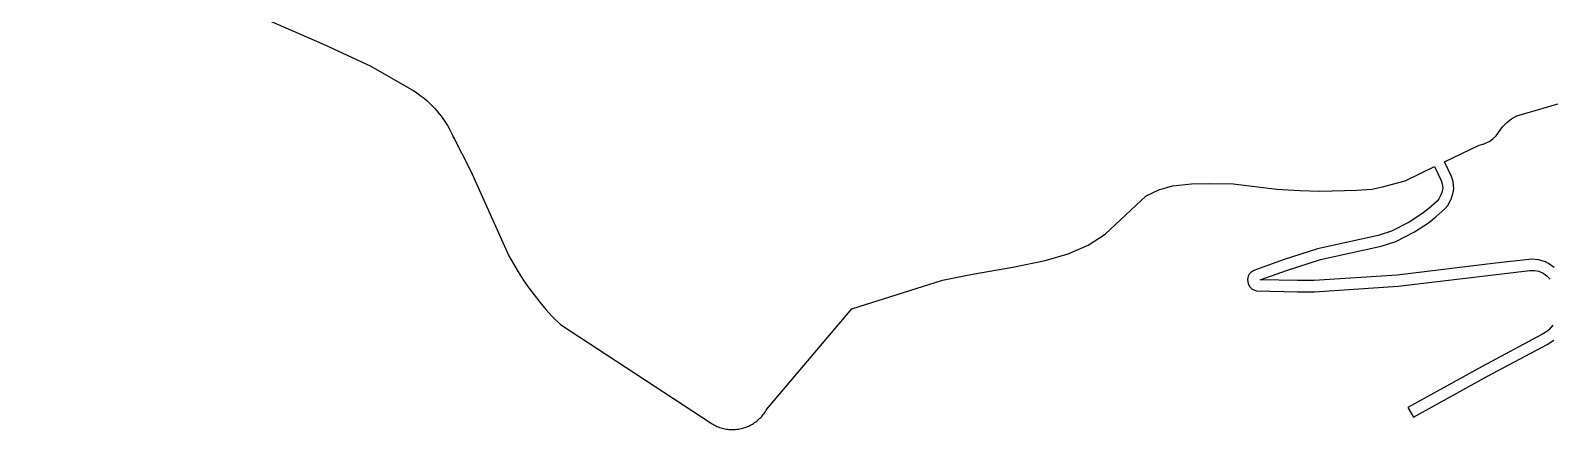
# Model space of a CAD drawing. Header units: millimetres. Extents: x 676447 to 689606, y 7455628 to 7463967.
# Drawn here: x 682709 to 683517, y 7462129 to 7462341 of the extents above; entities that cross this region are included whole.
import ezdxf

# ---------------------------------------------------------------- set-up
doc = ezdxf.new("R2010")
doc.units = ezdxf.units.MM
doc.header["$LTSCALE"] = 0.1
doc.header["$MEASUREMENT"] = 0
doc.layers.add('MUB_QUADRAS', color=7, linetype='Continuous')

msp = doc.modelspace()

# ---------------------------------------------------------------- linework, layer by layer
at = {"layer": 'MUB_QUADRAS', "linetype": 'Continuous'}
for points in [[(682708.55, 7462401.57), (682864.84, 7462333.51), (682889.69, 7462321.94), (682910.13, 7462310.27), (682911.77, 7462309.29), (682913.39, 7462308.26), (682914.96, 7462307.17), (682916.5, 7462306.02), (682918, 7462304.83), (682919.46, 7462303.59), (682920.87, 7462302.29), (682922.24, 7462300.95), (682923.56, 7462299.57), (682924.83, 7462298.14), (682926.06, 7462296.66), (682927.23, 7462295.15), (682928.35, 7462293.6), (682929.42, 7462292.01), (682930.43, 7462290.38), (682931.39, 7462288.72), (682932.29, 7462287.03), (682933.13, 7462285.31), (682933.91, 7462283.56), (682933.46, 7462284.59), (682942.97, 7462266.16), (682963.22, 7462221.12), (682965.6, 7462216.77), (682968.13, 7462212.5), (682970.8, 7462208.32), (682973.61, 7462204.23), (682976.55, 7462200.24), (682979.63, 7462196.35), (682982.83, 7462192.57), (682986.17, 7462188.89), (682990.7, 7462184.62), (683070.71, 7462132.04), (683071.33, 7462131.66), (683071.95, 7462131.29), (683072.59, 7462130.95), (683073.24, 7462130.63), (683073.9, 7462130.34), (683074.57, 7462130.06), (683075.26, 7462129.81), (683075.94, 7462129.58), (683076.64, 7462129.38), (683077.34, 7462129.2), (683078.05, 7462129.05), (683078.76, 7462128.92), (683079.48, 7462128.82), (683080.2, 7462128.74), (683080.93, 7462128.69), (683081.65, 7462128.66), (683082.37, 7462128.66), (683083.1, 7462128.68), (683083.82, 7462128.72), (683084.54, 7462128.8), (683085.26, 7462128.89), (683085.98, 7462129.02), (683086.69, 7462129.16), (683087.39, 7462129.34), (683088.09, 7462129.53), (683088.78, 7462129.75), (683089.46, 7462130), (683090.14, 7462130.27), (683090.8, 7462130.56), (683091.45, 7462130.87), (683092.09, 7462131.21), (683092.72, 7462131.57), (683093.34, 7462131.95), (683093.94, 7462132.35), (683094.53, 7462132.77), (683095.11, 7462133.22), (683095.67, 7462133.68), (683096.21, 7462134.16), (683096.73, 7462134.66), (683097.21, 7462135.14), (683097.67, 7462135.64), (683098.11, 7462136.16), (683098.54, 7462136.68), (683098.95, 7462137.23), (683099.34, 7462137.78), (683099.71, 7462138.35), (683100.07, 7462138.92), (683100.4, 7462139.51), (683145.66, 7462192.88), (683193.92, 7462208.07), (683209.9, 7462211.26), (683231.32, 7462215.12), (683248.52, 7462218.63), (683260.81, 7462222.14), (683271.35, 7462226.7), (683280.48, 7462232.67), (683302.25, 7462253.03), (683308.92, 7462256.18), (683316.3, 7462258.29), (683326.34, 7462259.32), (683335.9, 7462259.59), (683348.48, 7462259.32), (683371.71, 7462256.59), (683384.01, 7462255.77), (683394.67, 7462255.49), (683414.35, 7462256.04), (683422.28, 7462256.59), (683428.02, 7462257.68), (683440.05, 7462260.96), (683455.74, 7462268.59), (683459.25, 7462261.08), (683459.78, 7462259.29), (683460.03, 7462257), (683459.57, 7462254.69), (683459.14, 7462253.51), (683457.93, 7462251.33), (683457.03, 7462250.2), (683452.63, 7462246.32), (683448.97, 7462243.45), (683442.13, 7462238.92), (683432.77, 7462234.2), (683425.79, 7462231.85), (683393.51, 7462224.75), (683375.08, 7462218.91), (683359.48, 7462213.35), (683357.94, 7462212.27), (683357.13, 7462211.3), (683356.58, 7462210.27), (683356.19, 7462208.51), (683356.51, 7462206.15), (683357.4, 7462204.58), (683358.69, 7462203.36), (683360.94, 7462202.46), (683382.73, 7462201.94), (683391.89, 7462201.96), (683436.43, 7462204.87), (683506.33, 7462213.27), (683508.86, 7462213.31), (683511.26, 7462212.84), (683513.49, 7462211.89), (683515.48, 7462210.49), (683517.16, 7462208.7)], [(683519.38, 7462214.95), (683516.37, 7462217.07), (683514.71, 7462217.88), (683511.2, 7462218.94), (683507.54, 7462219.27), (683488.06, 7462217.1), (683435.89, 7462210.75), (683391.69, 7462207.88), (683382.79, 7462207.86), (683362.85, 7462208.27), (683376.96, 7462213.31), (683395.03, 7462219.03), (683427.37, 7462226.15), (683435.05, 7462228.73), (683445.11, 7462233.8), (683452.43, 7462238.65), (683456.41, 7462241.78), (683461.19, 7462245.98), (683462.77, 7462247.91), (683464.58, 7462251.19), (683465.68, 7462254.75), (683465.97, 7462256.74), (683465.58, 7462260.51), (683464.73, 7462263.32), (683461.08, 7462271.08), (683479.49, 7462279.97), (683482.15, 7462280.68), (683485.11, 7462282.12), (683486.89, 7462283.41), (683488.48, 7462284.93), (683491.9, 7462289.71), (683494.11, 7462292.06), (683496.69, 7462294), (683499.56, 7462295.47), (683541.5, 7462307.83)], [(683518.7, 7462184.28), (683516.7, 7462181.89), (683515.54, 7462180.87), (683512.79, 7462179.16), (683481.06, 7462162.24), (683441.56, 7462140.39), (683444.44, 7462135.19), (683483.88, 7462157.04), (683515.63, 7462173.96), (683519.2, 7462176.21)]]:
    msp.add_lwpolyline(points, dxfattribs=at)

doc.saveas('drawing.dxf')
